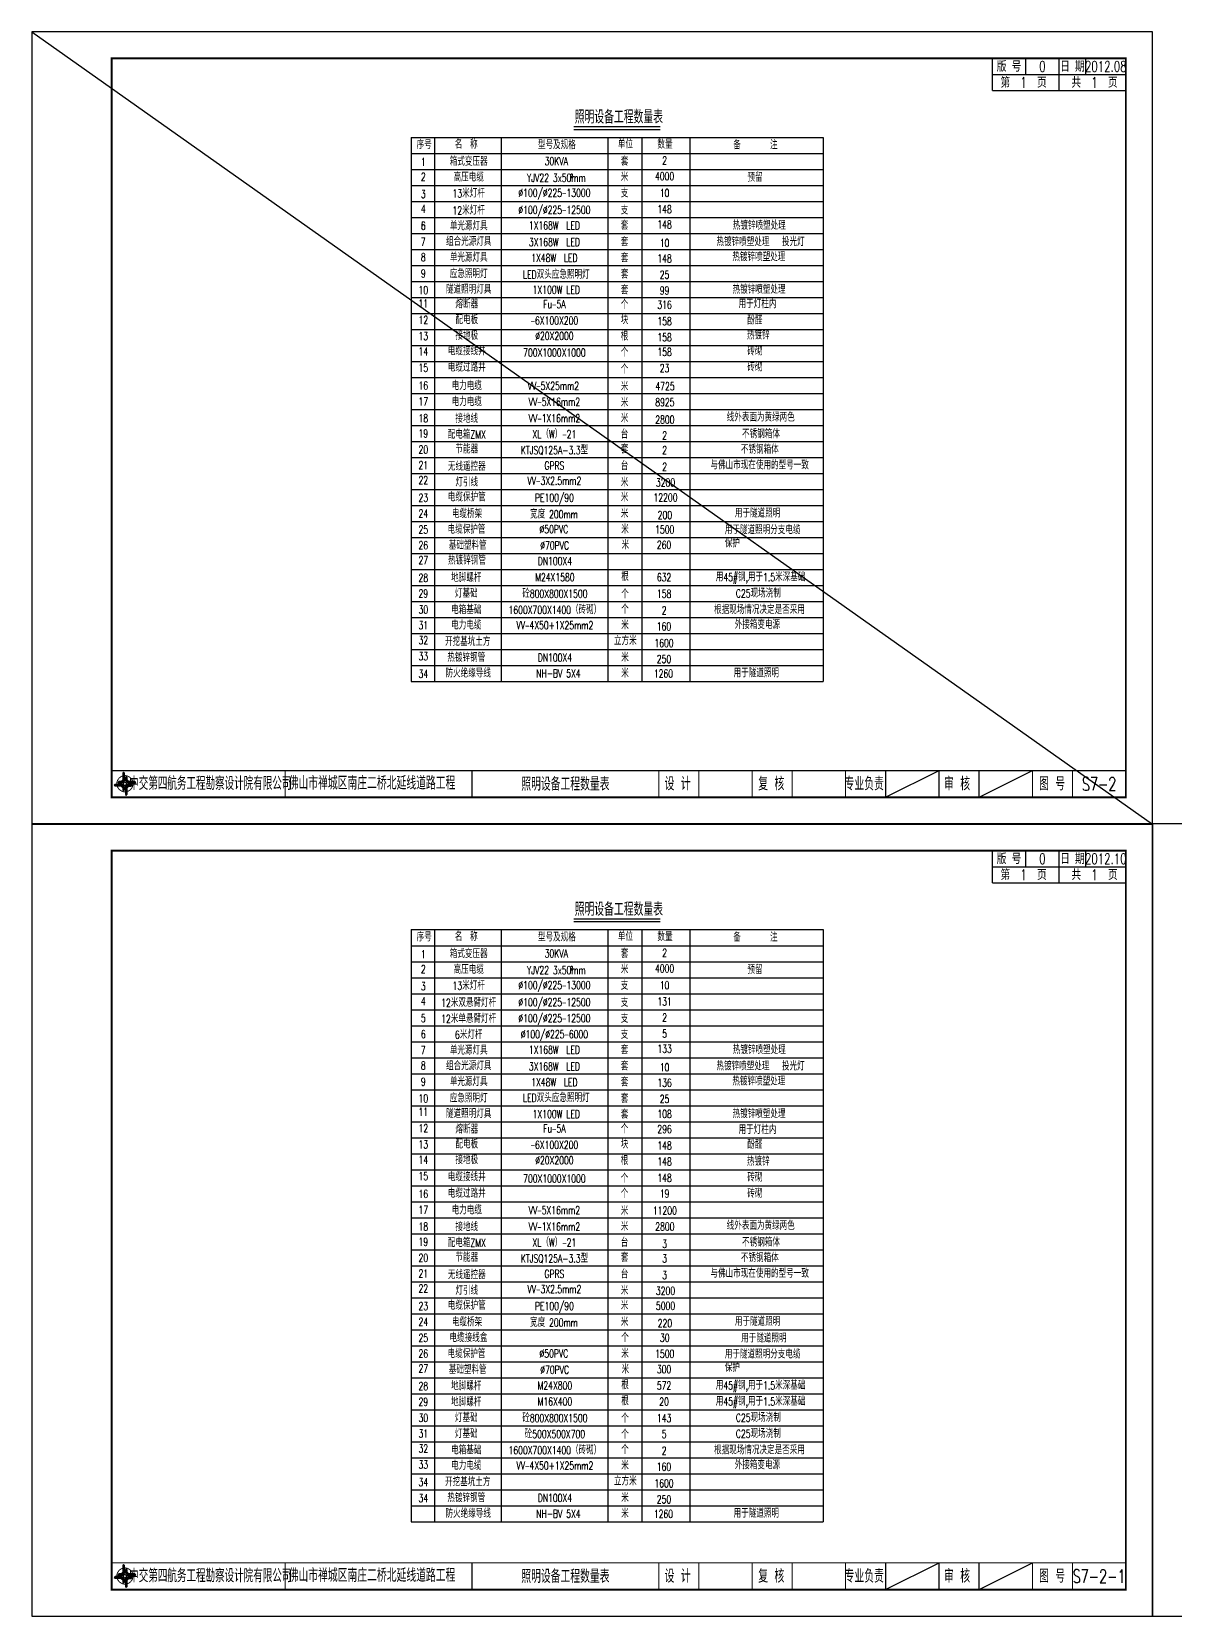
# Model space of a CAD drawing. Header units: millimetres. Extents: x 2 to 5882, y 1831 to 3462.
# Drawn here: x 2 to 431, y 2508 to 3102 of the extents above; entities that cross this region are included whole.
import ezdxf
from ezdxf.enums import TextEntityAlignment as Align

# ---------------------------------------------------------------- set-up
doc = ezdxf.new("R2010")
doc.units = ezdxf.units.MM
for name, color, linetype in [('图框', 7, 'Continuous'), ('文字', 7, 'Continuous'), ('标注', 4, 'Continuous'), ('次轮廓线', 7, 'Continuous'), ('表格', 7, 'Continuous')]:
    doc.layers.add(name, color=color, linetype=linetype)
doc.styles.get("Standard").update_dxf_attribs({"font": 'simplex1.shx', "width": 0.7, "bigfont": 'hztxt.shx'})

# ---------------------------------------------------------------- blocks, each defined once
blk = doc.blocks.new('series')
at = {"width": 0.75}
for tag, height, p in [('页码', 4, (-35, -19)), ('图名', 5, (-220, -282)), ('图号', 5, (-20, -282))]:
    blk.add_attdef(tag, text='', height=height, dxfattribs=at).set_placement(p, align=Align.MIDDLE_CENTER)
blk = doc.blocks.new('tb')
at = {"lineweight": -3}
h = blk.add_hatch(color=256, dxfattribs=at)
h.paths.add_polyline_path([(-1.23, -0.13), (-3.78, -0.14), (-4.14, -0.41), (-1.4, -0.44), (-0.56, -1.24), (-0.54, -2.62), (-0.27, -2.2), (-0.26, -1.06)])
h.paths.add_polyline_path([(0.13, -1.08), (0.14, -3.86), (0.41, -4.26), (0.44, -1.24), (1.25, -0.43), (2.66, -0.43), (2.26, -0.16), (1.07, -0.15)])
h.paths.add_polyline_path([(1.08, 0.3), (3.62, 0.3), (4.02, 0.56), (1.25, 0.57), (0.43, 1.39), (0.43, 2.8), (0.16, 2.41), (0.15, 1.24)])
h.paths.add_polyline_path([(-0.28, 1.21), (-0.28, 3.99), (-0.56, 4.39), (-0.57, 1.41), (-1.38, 0.6), (-2.74, 0.56), (-2.33, 0.3), (-1.2, 0.29)])
for p, q in [((-1.38, 0.6), (-2.74, 0.56)), ((-0.57, 1.41), (-1.38, 0.6)), ((-0.56, 4.39), (-0.57, 1.41)), ((0.43, 2.8), (0.43, 1.39)), ((0.43, 1.39), (1.25, 0.57)), ((1.25, 0.57), (4.02, 0.56)), ((-4.14, -0.41), (-1.4, -0.44)), ((-1.4, -0.44), (-0.56, -1.24)), ((-0.56, -1.24), (-0.54, -2.62)), ((0.41, -4.26), (0.44, -1.24)), ((0.44, -1.24), (1.25, -0.43)), ((1.25, -0.43), (2.66, -0.43))]:
    blk.add_line(p, q, dxfattribs=at)
at = {"lineweight": -3, "const_width": 0.35, "flags": 128}
for points in [[(-0.9, 3.02, 0.324167), (-3.16, -0.14)], [(2.88, 0.92, 0.324403), (-0.24, 3.15)], [(0.75, -2.86, 0.325418), (3.02, 0.26)], [(-2.98, -0.76, 0.322976), (0.14, -2.98)]]:
    blk.add_lwpolyline(points, format="xyb", dxfattribs=at)
at = {"lineweight": -3, "flags": 128}
for points in [[(-0.9, 3.99), (-0.9, 1.58), (-1.53, 0.91), (-2.34, 0.91), (-2.74, 0.56), (-2.33, 0.3), (-1.2, 0.29), (-0.28, 1.21), (-0.28, 3.99), (-0.56, 4.39)], [(-0.04, 0.77), (0.68, 0.04), (-0.04, -0.69), (-0.77, 0.05)], [(3.62, 0.92), (1.43, 0.92), (0.77, 1.54), (0.77, 2.38), (0.43, 2.8), (0.16, 2.41), (0.15, 1.24), (1.08, 0.3), (3.62, 0.3), (4.02, 0.56)], [(-3.73, -0.76), (-1.54, -0.76), (-0.89, -1.39), (-0.89, -2.21), (-0.54, -2.62), (-0.27, -2.2), (-0.26, -1.06), (-1.23, -0.13), (-3.78, -0.14), (-4.14, -0.41)], [(0.75, -3.85), (0.75, -1.43), (1.4, -0.78), (2.26, -0.78), (2.66, -0.43), (2.26, -0.16), (1.07, -0.15), (0.13, -1.08), (0.14, -3.86), (0.41, -4.26)]]:
    blk.add_lwpolyline(points, close=True, dxfattribs=at)
blk = doc.blocks.new('123')
blk.add_lwpolyline([(422.36, 2507.71), (422.36, 2804.71), (2.36, 2804.71), (2.36, 2507.71)], close=True)

msp = doc.modelspace()

# ---------------------------------------------------------------- linework, layer by layer
for p, q in [((205.46185, 3065.09801), (237.90197, 3065.09801)), ((322.36361, 2814.70635), (342.36361, 2824.70635)), ((357.36361, 2814.70635), (377.36361, 2824.70635)), ((205.46185, 2768.09801), (237.90197, 2768.09801)), ((322.36361, 2517.70635), (342.36361, 2527.70635)), ((357.36361, 2517.70635), (377.36361, 2527.70635))]:
    msp.add_line(p, q)
msp.add_lwpolyline([(422.36361, 2804.70635), (422.36361, 3101.70635), (2.36361, 3101.70635), (2.36361, 2804.70635)], close=True)
for points, const_width in [([(412.36361, 3091.70635), (32.36361, 3091.70635), (32.36361, 2814.70635), (412.36361, 2814.70635), (412.36361, 3091.70635)], 0.7), ([(205.4601, 3066.09801), (237.90197, 3066.09801)], 0.4), ([(32.36361, 2824.70635), (412.36361, 2824.70635)], 0.4), ([(307.36361, 2814.70635), (307.36361, 2824.70635)], 0.4), ([(322.36361, 2814.70635), (322.36361, 2824.70635)], 0.4), ([(342.36361, 2814.70635), (342.36361, 2824.70635)], 0.4), ([(357.36361, 2814.70635), (357.36361, 2824.70635)], 0.4), ([(377.36361, 2814.70635), (377.36361, 2824.70635)], 0.4), ([(392.36361, 2814.70635), (392.36361, 2824.70635)], 0.4), ([(412.36361, 2794.70635), (32.36361, 2794.70635), (32.36361, 2517.70635), (412.36361, 2517.70635), (412.36361, 2794.70635)], 0.7), ([(205.4601, 2769.09801), (237.90197, 2769.09801)], 0.4), ([(32.36361, 2527.70635), (412.36361, 2527.70635)], 0.4), ([(307.36361, 2517.70635), (307.36361, 2527.70635)], 0.4), ([(322.36361, 2517.70635), (322.36361, 2527.70635)], 0.4), ([(342.36361, 2517.70635), (342.36361, 2527.70635)], 0.4), ([(357.36361, 2517.70635), (357.36361, 2527.70635)], 0.4), ([(377.36361, 2517.70635), (377.36361, 2527.70635)], 0.4), ([(392.36361, 2517.70635), (392.36361, 2527.70635)], 0.4)]:
    msp.add_lwpolyline(points, dxfattribs=dict(const_width=const_width))
at = {"layer": '图框', "const_width": 0.4}
for points in [[(97.36361, 2824.70635), (97.36361, 2814.70635)], [(167.36361, 2814.70635), (167.36361, 2824.70635)], [(237.36361, 2814.70635), (237.36361, 2824.70635)], [(252.36361, 2814.70635), (252.36361, 2824.70635)], [(272.36361, 2814.70635), (272.36361, 2824.70635)], [(287.36361, 2814.70635), (287.36361, 2824.70635)], [(307.36361, 2814.70635), (307.36361, 2824.70635)], [(97.36361, 2527.70635), (97.36361, 2517.70635)], [(167.36361, 2517.70635), (167.36361, 2527.70635)], [(237.36361, 2517.70635), (237.36361, 2527.70635)], [(252.36361, 2517.70635), (252.36361, 2527.70635)], [(272.36361, 2517.70635), (272.36361, 2527.70635)], [(287.36361, 2517.70635), (287.36361, 2527.70635)], [(307.36361, 2517.70635), (307.36361, 2527.70635)]]:
    msp.add_lwpolyline(points, dxfattribs=at)
at = {"layer": '标注'}
msp.add_line((2.36361, 3101.70635), (422.36361, 2804.70635), dxfattribs=at)
at = {"layer": '次轮廓线'}
for p, q in [((362.36361, 3079.70635), (362.36361, 3091.70635)), ((374.86361, 3085.70635), (374.86361, 3091.70635)), ((387.36361, 3085.70635), (387.36361, 3091.70635)), ((397.36361, 3085.70635), (397.36361, 3091.70635)), ((362.36361, 3085.70635), (412.36361, 3085.70635)), ((387.36361, 3079.70635), (387.36361, 3085.70635)), ((362.36361, 3079.70635), (412.36361, 3079.70635)), ((362.36361, 2782.70635), (362.36361, 2794.70635)), ((374.86361, 2788.70635), (374.86361, 2794.70635)), ((387.36361, 2788.70635), (387.36361, 2794.70635)), ((397.36361, 2788.70635), (397.36361, 2794.70635)), ((362.36361, 2788.70635), (412.36361, 2788.70635)), ((387.36361, 2782.70635), (387.36361, 2788.70635)), ((362.36361, 2782.70635), (412.36361, 2782.70635))]:
    msp.add_line(p, q, dxfattribs=at)
at = {"layer": '表格', "color": 1}
for p, q in [((144.51836, 3062.09801), (144.51836, 2858.09801)), ((144.51836, 3062.09801), (298.96093, 3062.09801)), ((298.96093, 3062.09801), (298.96093, 2858.09801)), ((144.51836, 2858.09801), (298.96093, 2858.09801)), ((144.51836, 2765.09801), (144.51836, 2543.09801)), ((144.51836, 2765.09801), (298.96093, 2765.09801)), ((298.96093, 2765.09801), (298.96093, 2543.09801)), ((144.51836, 2543.09801), (298.96093, 2543.09801))]:
    msp.add_line(p, q, dxfattribs=at)
at = {"layer": '表格', "color": 7}
for p, q in [((153.30164, 3062.09801), (153.30164, 2858.09801)), ((178.30164, 3062.09801), (178.30164, 2858.09801)), ((218.30164, 3062.09801), (218.30164, 2858.09801)), ((230.96093, 3062.09801), (230.96093, 2858.09801)), ((248.96093, 3062.09801), (248.96093, 2858.09801)), ((144.51836, 3056.09801), (298.96093, 3056.09801)), ((218.30164, 3056.09801), (218.30164, 2858.09801)), ((230.96093, 3056.09801), (230.96093, 2858.09801)), ((144.51836, 3050.09801), (298.96093, 3050.09801)), ((144.51836, 3044.09801), (298.96093, 3044.09801)), ((144.51836, 3038.09801), (298.96093, 3038.09801)), ((144.51836, 3032.09801), (298.96093, 3032.09801)), ((144.51836, 3026.09801), (298.96093, 3026.09801)), ((144.51836, 3020.09801), (298.96093, 3020.09801)), ((144.51836, 3014.09801), (298.96093, 3014.09801)), ((144.51836, 3008.09801), (298.96093, 3008.09801)), ((144.51836, 3002.09801), (298.96093, 3002.09801)), ((144.51836, 2996.09801), (298.96093, 2996.09801)), ((144.51836, 2990.09801), (298.96093, 2990.09801)), ((144.51836, 2984.09801), (298.96093, 2984.09801)), ((144.51836, 2978.09801), (298.96093, 2978.09801)), ((144.51836, 2972.09801), (298.96093, 2972.09801)), ((144.51836, 2966.09801), (298.96093, 2966.09801)), ((144.51836, 2960.09801), (298.96093, 2960.09801)), ((144.51836, 2954.09801), (298.96093, 2954.09801)), ((144.51836, 2948.09801), (298.96093, 2948.09801)), ((144.51836, 2942.09801), (298.96093, 2942.09801)), ((144.51836, 2936.09801), (298.96093, 2936.09801)), ((144.51836, 2930.09801), (298.96093, 2930.09801)), ((144.51836, 2924.09801), (298.96093, 2924.09801)), ((144.51836, 2918.09801), (298.96093, 2918.09801)), ((144.51836, 2912.09801), (298.96093, 2912.09801)), ((144.51836, 2906.09801), (298.96093, 2906.09801)), ((144.51836, 2900.09801), (298.96093, 2900.09801)), ((144.51836, 2894.09801), (298.96093, 2894.09801)), ((144.51836, 2888.09801), (298.96093, 2888.09801)), ((144.51836, 2882.09801), (298.96093, 2882.09801)), ((144.51836, 2876.09801), (298.96093, 2876.09801)), ((144.51836, 2870.09801), (298.96093, 2870.09801)), ((144.51836, 2864.09801), (298.96093, 2864.09801)), ((153.30164, 2765.09801), (153.30164, 2543.09801)), ((178.30164, 2765.09801), (178.30164, 2543.09801)), ((218.30164, 2765.09801), (218.30164, 2543.09801)), ((230.96093, 2765.09801), (230.96093, 2543.09801)), ((248.96093, 2765.09801), (248.96093, 2543.09801)), ((144.51836, 2759.09801), (298.96093, 2759.09801)), ((218.30164, 2759.09801), (218.30164, 2543.09801)), ((230.96093, 2759.09801), (230.96093, 2543.09801)), ((144.51836, 2753.09801), (298.96093, 2753.09801)), ((144.51836, 2747.09801), (298.96093, 2747.09801)), ((144.51836, 2741.09801), (298.96093, 2741.09801)), ((144.51836, 2735.09801), (298.96093, 2735.09801)), ((144.51836, 2729.09801), (298.96093, 2729.09801)), ((144.51836, 2723.09801), (298.96093, 2723.09801)), ((144.51836, 2717.09801), (298.96093, 2717.09801)), ((144.51836, 2711.09801), (298.96093, 2711.09801)), ((144.51836, 2705.09801), (298.96093, 2705.09801)), ((144.51836, 2699.09801), (298.96093, 2699.09801)), ((144.51836, 2693.09801), (298.96093, 2693.09801)), ((144.51836, 2687.09801), (298.96093, 2687.09801)), ((144.51836, 2681.09801), (298.96093, 2681.09801)), ((144.51836, 2675.09801), (298.96093, 2675.09801)), ((144.51836, 2669.09801), (298.96093, 2669.09801)), ((144.51836, 2663.09801), (298.96093, 2663.09801)), ((144.51836, 2657.09801), (298.96093, 2657.09801)), ((144.51836, 2651.09801), (298.96093, 2651.09801)), ((144.51836, 2645.09801), (298.96093, 2645.09801)), ((144.51836, 2639.09801), (298.96093, 2639.09801)), ((144.51836, 2633.09801), (298.96093, 2633.09801)), ((144.51836, 2627.09801), (298.96093, 2627.09801)), ((144.51836, 2621.09801), (298.96093, 2621.09801)), ((144.51836, 2615.09801), (298.96093, 2615.09801)), ((144.51836, 2609.09801), (298.96093, 2609.09801)), ((144.51836, 2603.09801), (298.96093, 2603.09801)), ((144.51836, 2597.09801), (298.96093, 2597.09801)), ((144.51836, 2591.09801), (298.96093, 2591.09801)), ((144.51836, 2585.09801), (298.96093, 2585.09801)), ((144.51836, 2579.09801), (298.96093, 2579.09801)), ((144.51836, 2573.09801), (298.96093, 2573.09801)), ((144.51836, 2567.09801), (298.96093, 2567.09801)), ((144.51836, 2561.09801), (298.96093, 2561.09801)), ((144.51836, 2555.09801), (298.96093, 2555.09801)), ((144.51836, 2549.09801), (298.96093, 2549.09801))]:
    msp.add_line(p, q, dxfattribs=at)

# ---------------------------------------------------------------- block references
ref = msp.add_blockref('series', (422.36361, 3101.70635))
ref.add_attrib('页码', '第  1  页    共  1  页', dxfattribs={"height": 4, "width": 0.7}).set_placement((387.36361, 3082.70635), align=Align.MIDDLE_CENTER)
ref.add_attrib('图名', '照明设备工程数量表', dxfattribs={"height": 5, "width": 0.7}).set_placement((202.36361, 2819.70635), align=Align.MIDDLE_CENTER)
ref.add_attrib('图号', 'S7-2', dxfattribs={"height": 5, "width": 0.7}).set_placement((402.36361, 2819.70635), align=Align.MIDDLE_CENTER)
at = {"lineweight": -3}
for p in [(37.35934, 2819.71169), (37.35934, 2522.71169)]:
    msp.add_blockref('tb', p, dxfattribs=at)
ref = msp.add_blockref('series', (422.36361, 2804.70635))
ref.add_attrib('页码', '第  1  页    共  1  页', dxfattribs={"height": 4, "width": 0.7}).set_placement((387.36361, 2785.70635), align=Align.MIDDLE_CENTER)
ref.add_attrib('图名', '照明设备工程数量表', dxfattribs={"height": 5, "width": 0.7}).set_placement((202.36361, 2522.70635), align=Align.MIDDLE_CENTER)
ref.add_attrib('图号', 'S7-2-1', dxfattribs={"height": 5, "width": 0.7}).set_placement((402.36361, 2522.70635), align=Align.MIDDLE_CENTER)
at = {"layer": '标注'}
for p in [(0, 0), (420, 0)]:
    msp.add_blockref('123', p, dxfattribs=at)

# ---------------------------------------------------------------- texts
at = {"width": 0.7}
for s, p in [('专业负责', (314.35384, 2819.80094)), ('审 核', (349.12764, 2819.80094)), ('图 号', (384.74681, 2819.80094)), ('专业负责', (314.35384, 2522.80094)), ('审 核', (349.12764, 2522.80094)), ('图 号', (384.74681, 2522.80094))]:
    msp.add_text(s, height=5, dxfattribs=at).set_placement(p, align=Align.MIDDLE_CENTER)
at = {"layer": '图框'}
for s, width, p in [('中交第四航务工程勘察设计院有限公司', 0.65, (69.29445, 2819.9548)), ('佛山市禅城区南庄二桥北延线道路工程', 0.7, (129.89249, 2820.09299)), ('设 计', 0.7, (244.40828, 2819.80094)), ('复 核', 0.7, (279.50309, 2819.80094)), ('中交第四航务工程勘察设计院有限公司', 0.65, (69.29445, 2522.9548)), ('佛山市禅城区南庄二桥北延线道路工程', 0.7, (129.89249, 2523.09299)), ('设 计', 0.7, (244.40828, 2522.80094)), ('复 核', 0.7, (279.50309, 2522.80094))]:
    msp.add_text(s, height=5, dxfattribs=dict(at, width=width)).set_placement(p, align=Align.MIDDLE_CENTER)
at = {"layer": '文字', "width": 0.7}
for s, p in [('版 号', (368.61361, 3088.70635)), ('0', (381.11361, 3088.70635)), ('日 期', (392.36361, 3088.70635)), ('2012.08', (404.86361, 3088.70635)), ('版 号', (368.61361, 2791.70635)), ('0', (381.11361, 2791.70635)), ('日 期', (392.36361, 2791.70635)), ('2012.10', (404.86361, 2791.70635))]:
    msp.add_text(s, height=4, dxfattribs=at).set_placement(p, align=Align.MIDDLE_CENTER)
for p in [(205.85724, 3067.27307), (205.85724, 2770.27307)]:
    msp.add_text('照明设备工程数量表', height=5, dxfattribs=at).set_placement(p)
at = {"layer": '表格', "color": 7, "width": 0.7}
for s, height, p in [('序号', 3, (149.4444, 3057.76575)), ('名  称', 3, (165.19994, 3057.90463)), ('型号及规格', 3, (199.17039, 3057.71143)), ('单位', 3, (224.87009, 3057.97293)), ('数量', 3, (239.68106, 3057.86355)), ('备       注', 3, (273.56855, 3057.68348)), ('1', 3, (149.11394, 3051.36832)), ('箱式变压器', 3, (166.11877, 3051.48191)), ('30KVA', 3, (198.96305, 3051.69559)), ('套', 3, (224.52426, 3051.51704)), ('2', 3, (239.52332, 3051.92133)), ('2', 3, (149.11394, 3045.84233)), ('高压电缆', 3, (166.11877, 3045.59617)), ('YJV22 3x50mm', 3, (198.96305, 3045.3998)), ('2 ', 1.5, (205.15277, 3046.90193)), ('米', 3, (224.52426, 3045.6313)), ('4000', 3, (239.52332, 3046.0356)), ('预留', 3, (273.40071, 3045.52872)), ('3', 3, (149.11394, 3039.36055)), ('13米灯杆', 3, (166.11877, 3039.58144)), ('%%C100/%%C225—13000 ', 3, (198.96305, 3039.79513)), ('支', 3, (224.52426, 3039.61657)), ('10', 3, (239.52332, 3039.74752)), ('4', 3, (149.11394, 3033.77173)), ('12米灯杆', 3, (166.11877, 3033.1878)), ('%%C100/%%C225—12500 ', 3, (198.96305, 3033.40149)), ('支', 3, (224.52426, 3033.22293)), ('148', 3, (239.52332, 3033.62723)), ('5', 3, (149.11394, 3027.4667)), ('6', 3, (149.11394, 3027.41809)), ('单光源灯具', 3, (166.11877, 3027.32716)), ('1X168W  LED ', 3, (198.96305, 3027.56581)), ('套', 3, (224.52426, 3027.46803)), ('148', 3, (239.52332, 3027.95526)), ('热镀锌喷塑处理 ', 3, (275.74071, 3027.49966)), ('7', 3, (149.11394, 3021.48709)), ('组合光源灯具', 3, (166.11877, 3021.48247)), ('3X168W  LED ', 3, (198.96305, 3021.32603)), ('套', 3, (224.52426, 3021.35014)), ('10', 3, (239.52332, 3021.00482)), ('热镀锌喷塑处理   投光灯', 3, (275.4965, 3021.3854)), ('8', 3, (149.11394, 3015.68586)), ('单光源灯具', 3, (166.11877, 3015.51646)), ('1X48W  LED ', 3, (198.96305, 3015.37536)), ('套', 3, (224.52426, 3015.32273)), ('148', 3, (239.52332, 3015.20358)), ('热镀锌喷塑处理 ', 3, (275.58459, 3015.72901)), ('9', 3, (149.11394, 3009.60794)), ('应急照明灯', 3, (166.11877, 3009.3836)), ('LED双头应急照明灯', 3, (198.96305, 3009.12921)), ('套', 3, (224.52426, 3009.16941)), ('25', 3, (239.52332, 3009.12567)), ('10', 3, (149.11394, 3003.33567)), ('隧道照明灯具', 3, (166.11877, 3003.55077)), ('1X100W LED', 3, (198.96305, 3003.47279)), ('套', 3, (224.52426, 3003.27412)), ('99', 3, (239.52332, 3003.20782)), ('热镀锌喷塑处理 ', 3, (275.64675, 3003.50222)), ('11', 3, (149.11394, 2998.31555)), ('熔断器 ', 3, (166.11877, 2998.03627)), ('Fu—5A ', 3, (198.96305, 2998.04738)), ('个', 3, (224.52426, 2997.83932)), ('316', 3, (239.52332, 2997.83327)), ('用于灯柱内', 3, (274.35763, 2998.09598)), ('12', 3, (149.11394, 2992.13996)), ('配电板 ', 3, (166.11877, 2992.13533)), ('—6X100X200 ', 3, (198.96305, 2991.92969)), ('块', 3, (224.52426, 2992.1161)), ('158', 3, (239.52332, 2991.65768)), ('酚醛 ', 3, (274.06752, 2991.98475)), ('13', 3, (149.11394, 2986.11872)), ('接地极 ', 3, (166.11877, 2986.27889)), ('%%C20X2000 ', 3, (198.96305, 2986.14003)), ('根 ', 3, (225.23919, 2985.94407)), ('158', 3, (239.52332, 2985.63644)), ('热镀锌 ', 3, (275.34328, 2986.39624)), ('14', 3, (149.11394, 2980.36032)), ('电缆接线井 ', 3, (166.11877, 2980.4592)), ('700X1000X1000 ', 3, (198.96305, 2979.89727)), ('个', 3, (224.52426, 2979.88849)), ('158', 3, (239.52332, 2980.14632)), ('砖砌 ', 3, (274.06752, 2980.36558)), ('15', 3, (149.11394, 2974.23465)), ('电缆过路井 ', 3, (166.11877, 2974.32299)), ('个', 3, (224.52426, 2973.61474)), ('23', 3, (239.52332, 2974.06106)), ('砖砌 ', 3, (274.0675, 2974.42673)), ('16', 3, (149.11394, 2967.55507)), ('电力电缆 ', 3, (166.11877, 2967.42431)), ('VV—5X25mm2 ', 3, (198.55787, 2967.42831)), ('米', 3, (224.52426, 2967.11654)), ('4725', 3, (239.70232, 2967.28951)), ('17', 3, (149.11394, 2961.57798)), ('电力电缆 ', 3, (166.11877, 2961.42431)), ('VV—5X16mm2 ', 3, (198.96305, 2961.42831)), ('米', 3, (224.52426, 2961.11654)), ('8925', 3, (239.63773, 2961.28951)), ('18', 3, (149.11394, 2955.30261)), ('接地线 ', 3, (166.11877, 2955.12529)), ('VV—1X16mm2 ', 3, (198.96305, 2955.2787)), ('米', 3, (224.52426, 2955.23219)), ('线外表面为黄绿两色 ', 3, (276.2818, 2955.62219)), ('19', 3, (149.11394, 2949.60501)), ('配电箱ZMX ', 3, (166.11877, 2949.17185)), ('XL（W）—21 ', 3, (198.96305, 2949.32525)), ('台', 3, (224.52426, 2949.24106)), ('2800', 3, (239.63773, 2954.77378)), ('不锈钢箱体 ', 3, (276.37094, 2949.35166)), ('20', 3, (149.11394, 2943.57751)), ('节能器 ', 3, (166.11877, 2943.69199)), ('KTJSQ125A-3.3型 ', 3, (198.96305, 2943.32937)), ('套', 3, (224.52426, 2943.57272)), ('2', 3, (239.52332, 2948.82033)), ('2', 3, (239.52332, 2943.34048)), ('不锈钢箱体 ', 3, (275.94779, 2943.55472)), ('21', 3, (149.11394, 2937.6923)), ('无线遥控器 ', 3, (166.11877, 2937.16961)), ('GPRS ', 3, (198.96305, 2937.5483)), ('台', 3, (224.52426, 2937.40285)), ('与佛山市现在使用的型号一致 ', 3, (275.89083, 2937.6794)), ('22', 3, (149.11394, 2932.0782)), ('灯引线 ', 3, (166.11877, 2931.2844)), ('VV—3X2.5mm2 ', 3, (198.96305, 2931.84323)), ('米', 3, (224.52426, 2931.21608)), ('2', 3, (239.52332, 2937.09523)), ('23', 3, (149.11394, 2925.5037)), ('电缆保护管 ', 3, (166.11877, 2925.6703)), ('PE100/90 ', 3, (198.96305, 2925.49817)), ('米', 3, (224.52426, 2925.60197)), ('12200', 3, (239.87709, 2925.59592)), ('3200', 3, (239.87709, 2931.21003)), ('24', 3, (149.11394, 2919.60501)), ('电缆桥架', 3, (165.4947, 2919.4535)), ('宽度 200mm', 3, (198.0902, 2919.30217)), ('米', 3, (224.52426, 2919.45343)), ('用于隧道照明', 3, (274.37524, 2919.6482)), ('25', 3, (149.11394, 2913.57751)), ('电缆保护管 ', 3, (166.0176, 2913.56834)), ('%%C50PVC ', 3, (198.75889, 2913.70654)), ('米', 3, (224.71585, 2913.60622)), ('1500', 3, (239.58935, 2913.60679)), ('200', 3, (239.6503, 2919.03271)), ('26', 3, (149.11394, 2907.6923)), ('基础塑料管 ', 3, (166.47388, 2907.61417)), ('%%C70PVC ', 3, (199.05015, 2907.63168)), ('米', 3, (224.82995, 2907.7556)), ('260', 3, (239.33695, 2907.8318)), ('27', 3, (149.11394, 2902.0782)), ('热镀锌钢管 ', 3, (166.17525, 2901.97625)), ('DN100X4 ', 3, (199.14573, 2901.76433)), ('地脚螺杆 ', 3, (165.93819, 2895.48015)), ('根', 3, (224.69286, 2895.88764)), ('用45#钢,用于1.5米深基础', 3, (275.50224, 2895.73598)), ('28', 3, (149.11394, 2895.5037)), ('灯基础 ', 3, (165.93819, 2889.57896)), ('砼800X800X1500 ', 3, (199.14573, 2889.51909)), ('M24X1580 ', 3, (199.14573, 2895.68717)), ('632', 3, (239.32953, 2895.6809)), ('C25现场浇制 ', 3, (275.38742, 2889.65115)), ('29', 3, (149.11394, 2889.60501)), ('个', 3, (224.69286, 2889.34372)), ('个', 3, (224.69286, 2883.64885)), ('158', 3, (239.36317, 2889.49691)), ('30', 3, (149.11394, 2883.57751)), ('电箱基础 ', 3, (165.93819, 2883.44203)), ('电力电缆 ', 3, (165.93819, 2877.67381)), ('1600X700X1400（砖砌） ', 3, (199.14573, 2883.45954)), ('米', 3, (224.69286, 2877.67071)), ('2', 3, (239.37272, 2883.29241)), ('根据现场情况决定是否采用 ', 3, (275.81277, 2883.47419)), ('外接箱变电源', 3, (274.30908, 2877.87063)), ('31', 3, (149.11394, 2877.6923)), ('32', 3, (149.11394, 2872.0782)), ('VV—4X50+1X25mm2 ', 3, (199.14573, 2877.69132)), ('立方米', 3, (224.82048, 2871.81322)), ('160', 3, (239.29075, 2877.25896)), ('33', 3, (149.11394, 2866.0782)), ('开挖基坑土方', 3, (165.76415, 2871.54235)), ('1600', 3, (239.31211, 2871.03577)), ('热镀锌钢管 ', 3, (165.93819, 2865.54943)), ('DN100X4 ', 3, (199.14573, 2865.56694)), ('米', 3, (224.69286, 2865.54633)), ('250', 3, (239.30463, 2865.04082)), ('34', 3, (149.11394, 2859.5037)), ('防火绝缘导线', 3, (165.93819, 2859.68111)), ('米', 3, (224.69286, 2859.64372)), ('1260', 3, (239.09547, 2859.58372)), ('用于隧道照明', 3, (273.90255, 2859.73956)), ('序号', 3, (149.4444, 2760.76575)), ('名  称', 3, (165.19994, 2760.90463)), ('型号及规格', 3, (199.17039, 2760.71143)), ('单位', 3, (224.87009, 2760.97293)), ('数量', 3, (239.68106, 2760.86355)), ('备       注', 3, (273.56855, 2760.68348)), ('1', 3, (149.11394, 2754.36832)), ('箱式变压器', 3, (166.11877, 2754.48191)), ('30KVA', 3, (198.96305, 2754.69559)), ('套', 3, (224.52426, 2754.51704)), ('2', 3, (239.52332, 2754.92133)), ('2', 3, (149.11394, 2748.84233)), ('高压电缆', 3, (166.11877, 2748.59617)), ('YJV22 3x50mm', 3, (198.96305, 2748.3998)), ('2 ', 1.5, (205.15277, 2749.90193)), ('米', 3, (224.52426, 2748.6313)), ('4000', 3, (239.52332, 2749.0356)), ('预留', 3, (273.40071, 2748.52872)), ('3', 3, (149.11394, 2742.36055)), ('13米灯杆', 3, (166.11877, 2742.58144)), ('%%C100/%%C225—13000 ', 3, (198.96305, 2742.79513)), ('支', 3, (224.52426, 2742.61657)), ('10', 3, (239.52332, 2742.74752)), ('4', 3, (149.11394, 2736.77173)), ('12米双悬臂灯杆', 3, (166.11877, 2736.1878)), ('%%C100/%%C225—12500 ', 3, (198.96305, 2736.40149)), ('支', 3, (224.52426, 2736.22293)), ('131', 3, (239.52332, 2736.62723)), ('5', 3, (149.11394, 2730.4667)), ('12米单悬臂灯杆', 3, (166.11877, 2730.1878)), ('%%C100/%%C225—12500 ', 3, (198.96305, 2730.40149)), ('支', 3, (224.52426, 2730.22293)), ('2', 3, (239.52332, 2730.62723)), ('6', 3, (149.11394, 2724.41809)), ('6米灯杆', 3, (166.11877, 2724.1878)), ('%%C100/%%C225—6000 ', 3, (198.96305, 2724.40149)), ('支', 3, (224.52426, 2724.22293)), ('5', 3, (239.52332, 2724.62723)), ('7', 3, (149.11394, 2718.48709)), ('单光源灯具', 3, (166.11877, 2718.32716)), ('1X168W  LED ', 3, (198.96305, 2718.56581)), ('套', 3, (224.52426, 2718.46803)), ('133', 3, (239.52332, 2718.95526)), ('热镀锌喷塑处理 ', 3, (275.74071, 2718.49966)), ('8', 3, (149.11394, 2712.68586)), ('组合光源灯具', 3, (166.11877, 2712.48247)), ('3X168W  LED ', 3, (198.96305, 2712.32603)), ('套', 3, (224.52426, 2712.35014)), ('10', 3, (239.52332, 2712.00482)), ('热镀锌喷塑处理   投光灯', 3, (275.4965, 2712.3854)), ('9', 3, (149.11394, 2706.60794)), ('单光源灯具', 3, (166.11877, 2706.51646)), ('1X48W  LED ', 3, (198.96305, 2706.37536)), ('套', 3, (224.52426, 2706.32273)), ('136', 3, (239.52332, 2706.20358)), ('热镀锌喷塑处理 ', 3, (275.58459, 2706.72901)), ('10', 3, (149.11394, 2700.33567)), ('应急照明灯', 3, (166.11877, 2700.3836)), ('LED双头应急照明灯', 3, (198.96305, 2700.51482)), ('套', 3, (224.52426, 2700.16941)), ('25', 3, (239.52332, 2700.12567)), ('11', 3, (149.11394, 2695.31555)), ('隧道照明灯具', 3, (166.11877, 2694.55077)), ('1X100W LED', 3, (198.96305, 2694.47279)), ('套', 3, (224.52426, 2694.27412)), ('108', 3, (239.52332, 2694.51344)), ('热镀锌喷塑处理 ', 3, (275.64675, 2694.50222)), ('12', 3, (149.11394, 2689.13996)), ('熔断器 ', 3, (166.11877, 2688.71598)), ('Fu—5A ', 3, (198.96305, 2689.04738)), ('个', 3, (224.52426, 2688.83932)), ('296', 3, (239.52332, 2688.83327)), ('用于灯柱内', 3, (274.35763, 2688.54755)), ('13', 3, (149.11394, 2683.11872)), ('配电板 ', 3, (166.11877, 2683.13533)), ('—6X100X200 ', 3, (198.96305, 2682.92969)), ('块', 3, (224.52426, 2683.1161)), ('148', 3, (239.52332, 2682.65768)), ('酚醛 ', 3, (274.06752, 2682.98475)), ('14', 3, (149.11394, 2677.36032)), ('接地极 ', 3, (166.11877, 2677.27889)), ('%%C20X2000 ', 3, (198.96305, 2677.14003)), ('根 ', 3, (225.23919, 2676.94407)), ('148', 3, (239.52332, 2676.63644)), ('热镀锌 ', 3, (275.34328, 2676.665)), ('15', 3, (149.11394, 2671.23465)), ('电缆接线井 ', 3, (166.11877, 2670.8458)), ('700X1000X1000 ', 3, (198.96305, 2670.28387)), ('个', 3, (224.52426, 2670.2751)), ('148', 3, (239.52332, 2670.53292)), ('砖砌 ', 3, (274.06752, 2670.63433)), ('16', 3, (149.11394, 2664.55507)), ('电缆过路井 ', 3, (166.11877, 2664.67098)), ('个', 3, (224.52426, 2664.61474)), ('19', 3, (239.52332, 2664.66922)), ('砖砌 ', 3, (274.0675, 2664.60409)), ('17', 3, (149.11394, 2658.57798)), ('18', 3, (149.11394, 2652.30261)), ('接地线 ', 3, (166.11877, 2652.12529)), ('VV—1X16mm2 ', 3, (198.96305, 2652.2787)), ('米', 3, (224.52426, 2652.23219)), ('2800', 3, (239.63773, 2652.29785)), ('线外表面为黄绿两色 ', 3, (276.2818, 2652.62219)), ('19', 3, (149.11394, 2646.60501)), ('配电箱ZMX ', 3, (166.11877, 2646.17185)), ('XL（W）—21 ', 3, (198.96305, 2646.32525)), ('台', 3, (224.52426, 2646.24106)), ('不锈钢箱体 ', 3, (276.37094, 2646.35166)), ('20', 3, (149.11394, 2640.57751)), ('节能器 ', 3, (166.11877, 2640.69199)), ('KTJSQ125A-3.3型 ', 3, (198.96305, 2640.32937)), ('套', 3, (224.52426, 2640.57272)), ('3', 3, (239.52332, 2645.82033)), ('3', 3, (239.52332, 2640.34048)), ('不锈钢箱体 ', 3, (275.94779, 2640.55472)), ('21', 3, (149.11394, 2634.6923)), ('无线遥控器 ', 3, (166.11877, 2634.16961)), ('GPRS ', 3, (198.96305, 2634.5483)), ('台', 3, (224.52426, 2634.40285)), ('与佛山市现在使用的型号一致 ', 3, (275.89083, 2634.6794)), ('22', 3, (149.11394, 2629.0782)), ('灯引线 ', 3, (166.11877, 2628.2844)), ('VV—3X2.5mm2 ', 3, (198.96305, 2628.84323)), ('米', 3, (224.52426, 2628.21608)), ('3', 3, (239.52332, 2634.09523)), ('23', 3, (149.11394, 2622.5037)), ('电缆保护管 ', 3, (166.11877, 2622.6703)), ('PE100/90 ', 3, (198.96305, 2622.49817)), ('米', 3, (224.52426, 2622.60197)), ('3200', 3, (239.87709, 2628.21003)), ('5000', 3, (239.87709, 2622.59592)), ('24', 3, (149.11394, 2616.60501)), ('电缆桥架', 3, (165.4947, 2616.4535)), ('宽度 200mm', 3, (198.0902, 2616.30217)), ('米', 3, (224.52426, 2616.45343)), ('用于隧道照明', 3, (274.37524, 2616.6482)), ('电缆接线盒', 3, (166.0176, 2610.56834)), ('个', 3, (224.71585, 2610.60622)), ('220', 3, (239.6503, 2616.03271)), ('30', 3, (239.58935, 2610.60679)), ('25', 3, (149.11394, 2610.57751)), ('26', 3, (149.11394, 2604.6923)), ('电缆保护管 ', 3, (166.0176, 2604.56834)), ('%%C50PVC ', 3, (198.75889, 2604.70654)), ('米', 3, (224.71585, 2604.60622)), ('27', 3, (149.11394, 2599.0782)), ('基础塑料管 ', 3, (166.47388, 2598.61417)), ('米', 3, (224.82995, 2598.7556)), ('1500', 3, (239.58935, 2604.60679)), ('300', 3, (239.33695, 2598.8318)), ('地脚螺杆 ', 3, (165.93819, 2592.48015)), ('%%C70PVC ', 3, (199.05015, 2598.63168)), ('根', 3, (224.69286, 2592.88764)), ('用45#钢,用于1.5米深基础', 3, (275.50224, 2592.73598)), ('28', 3, (149.11394, 2592.5037)), ('M24X800 ', 3, (199.14573, 2592.68717)), ('根', 3, (224.69286, 2586.88764)), ('572', 3, (239.32953, 2592.6809)), ('用45#钢,用于1.5米深基础', 3, (275.50224, 2586.73598)), ('29', 3, (149.11394, 2586.60501)), ('地脚螺杆 ', 3, (165.93819, 2586.48015)), ('M16X400 ', 3, (199.14573, 2586.68717)), ('20', 3, (239.32953, 2586.6809)), ('C25现场浇制 ', 3, (275.38742, 2580.65115)), ('30', 3, (149.11394, 2580.57751)), ('灯基础 ', 3, (165.93819, 2580.57896)), ('砼800X800X1500 ', 3, (199.14573, 2580.51909)), ('个', 3, (224.69286, 2580.34372)), ('143', 3, (239.36317, 2580.49691)), ('31', 3, (149.11394, 2574.6923)), ('32', 3, (149.11394, 2569.0782)), ('灯基础 ', 3, (165.93819, 2574.57896)), ('砼500X500X700 ', 3, (199.14573, 2574.51909)), ('个', 3, (224.69286, 2574.34372)), ('5', 3, (239.36317, 2574.49691)), ('C25现场浇制 ', 3, (275.38742, 2574.65115)), ('电箱基础 ', 3, (165.93819, 2568.44203)), ('1600X700X1400（砖砌） ', 3, (199.14573, 2568.45954)), ('个', 3, (224.69286, 2568.64885)), ('2', 3, (239.37272, 2568.29241)), ('根据现场情况决定是否采用 ', 3, (275.81277, 2568.47419)), ('外接箱变电源', 3, (274.30908, 2562.87063)), ('33', 3, (149.11394, 2563.0782)), ('电力电缆 ', 3, (165.93819, 2562.67381)), ('VV—4X50+1X25mm2 ', 3, (199.14573, 2562.69132)), ('立方米', 3, (224.82048, 2556.81322)), ('米', 3, (224.69286, 2562.67071)), ('160', 3, (239.29075, 2562.25896)), ('34', 3, (149.11394, 2556.5037)), ('开挖基坑土方', 3, (165.76415, 2556.54235)), ('1600', 3, (239.31211, 2556.03577)), ('34', 3, (149.11394, 2550.5037)), ('热镀锌钢管 ', 3, (165.93819, 2550.54943)), ('DN100X4 ', 3, (199.14573, 2550.56694)), ('米', 3, (224.69286, 2550.54633)), ('250', 3, (239.30463, 2550.04082)), ('防火绝缘导线', 3, (165.93819, 2544.68111)), ('米', 3, (224.69286, 2544.64372)), ('1260', 3, (239.09547, 2544.58372)), ('用于隧道照明', 3, (273.90255, 2544.73956))]:
    msp.add_text(s, height=height, dxfattribs=at).set_placement(p, align=Align.CENTER)
at = {"layer": '表格', "width": 0.7}
for s, p in [('电力电缆 ', (166.11877, 2658.42431)), ('VV—5X16mm2 ', (198.96305, 2658.42831)), ('米', (224.52426, 2658.11654)), ('11200', (239.63773, 2658.28951))]:
    msp.add_text(s, height=3, dxfattribs=at).set_placement(p, align=Align.CENTER)
at = {"layer": '表格', "color": 7, "char_height": 3, "attachment_point": 1}
for s, insert, width in [('用于隧道照明分支电缆保护', (262.09567, 2916.40566), 30.6686552), ('NH-BV 5X4', (191.40423, 2862.66817), 22.0728346), ('用于隧道照明', (268.22889, 2613.40566), 30.6686552), ('用于隧道照明分支电缆保护', (262.09567, 2607.40566), 30.6686552), ('NH-BV 5X4', (191.40423, 2547.66817), 22.0728346)]:
    msp.add_mtext(s, dxfattribs=dict(at, insert=insert, width=width))

doc.saveas('drawing.dxf')
